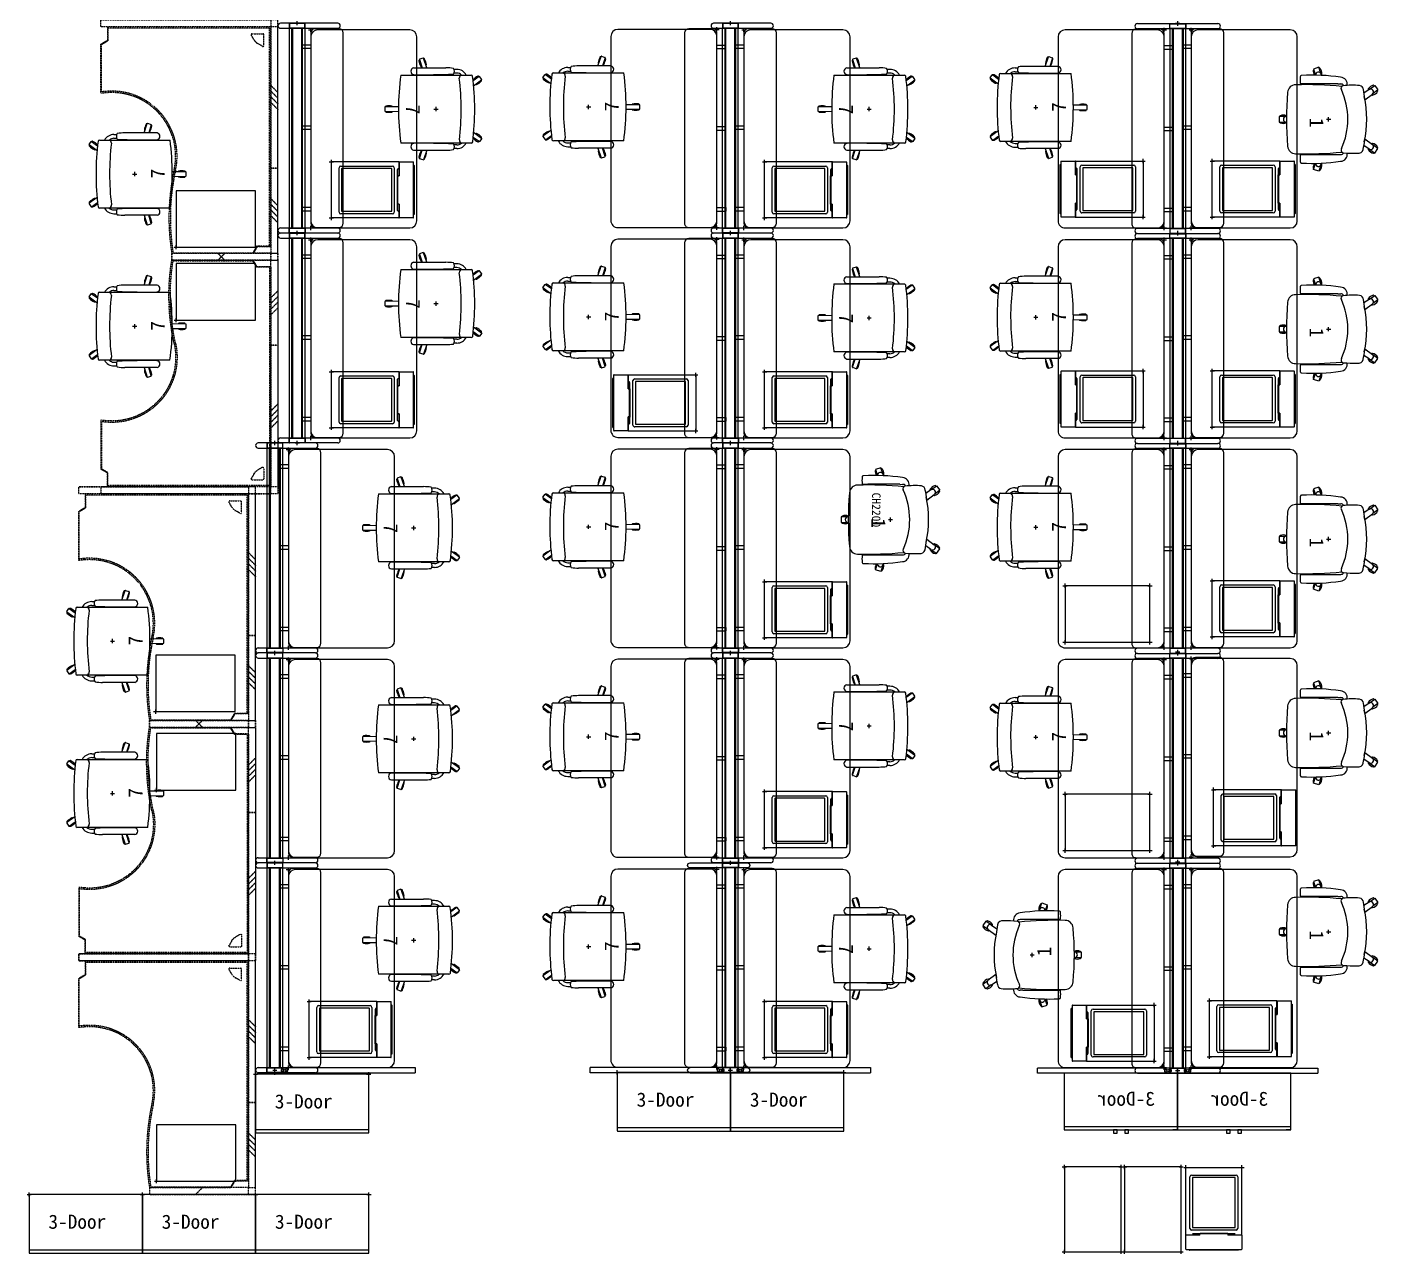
# Model space of a CAD drawing. Header units: millimetres. Extents: x 10479 to 135323, y 879012 to 965592.
# Drawn here: x 37130 to 46672, y 934436 to 943105 of the extents above; entities that cross this region are included whole.
import ezdxf
from ezdxf.enums import TextEntityAlignment as Align

# ---------------------------------------------------------------- set-up
doc = ezdxf.new("R2010")
doc.units = ezdxf.units.MM
doc.header["$PDMODE"] = 2
doc.header["$PDSIZE"] = 15
doc.linetypes.add('03-A31 아트페어 전시관 단면도$0$1층 평면도$0$1층배치도$0$PHANTOM2', pattern=[1.25, 0.625, -0.125, 0.125, -0.125, 0.125, -0.125])
doc.linetypes.add('HIDDEN', pattern=[0.375, 0.25, -0.125])
for name, color, linetype in [('$2d', 7, 'Continuous'), ('$2dpanl', 1, 'Continuous'), ('$point', 6, 'Continuous'), ('보루네오', 140, 'Continuous'), ('퍼시스', 210, 'Continuous'), ('퍼시스물량산출제외', 7, 'Continuous')]:
    doc.layers.add(name, color=color, linetype=linetype)

# ---------------------------------------------------------------- blocks, each defined once
blk = doc.blocks.new('책상_ㄱ자형책상_보루네오_W1600')
at = {"layer": '보루네오', "linetype": 'HIDDEN', "ltscale": 2}
for p, q in [((445.7148590083307, 760.9890725664809), (-804.2851409916548, 760.9890725664663)), ((-804.2851409916548, 760.9890725664663), (395.7148590083452, 760.98907256647)), ((-804.2851409916548, 710.9890725664663), (-804.2851409916548, 760.9890725664663)), ((395.7148590083452, 710.98907256647), (-804.2851409916548, 710.9890725664663)), ((395.7148590083307, 710.9890725664663), (-759.2851409916693, 710.9890725664663)), ((-759.2851409916693, 710.9890725664663), (-759.2851409916693, 612.9890725664663)), ((385.7148590083307, 700.9890725664663), (-755.2851409916693, 700.9890725664663)), ((-755.2851409916693, 700.9890725664663), (-755.2851409916693, 610.6805262695125)), ((385.7148590083343, -840.0109274335337), (385.7148590083307, 700.9890725664663)), ((395.7148590083452, 760.98907256647), (395.7148590083452, 710.98907256647)), ((445.7148590083343, 710.9890725664663), (395.7148590083343, 710.9890725664663)), ((395.7148590083343, 710.9890725664663), (395.7148590083307, -289.0109274335337)), ((395.7148590083343, -844.0109274335337), (395.7148590083307, 710.9890725664663)), ((445.7148590083307, -939.0109274335482), (445.7148590083307, 760.9890725664809)), ((445.7148590083307, -289.0109274335337), (445.7148590083343, 710.9890725664663)), ((-759.2851409916693, 612.9890725664663), (-804.2851409916693, 586.9890725664663)), ((-804.2851409916693, 240.9890725664645), (-804.2851409916693, 586.9890725664663)), ((-755.2851409916693, 610.6805262695125), (-800.2851409916693, 584.6805262695125)), ((-800.2851409916693, 251.4377927271707), (-800.2851409916693, 584.6805262695125)), ((262.4148590083305, 660.9890725664663), (339.9148590083305, 660.9890725664663)), ((345.7148590083307, 577.6890725664671), (345.7148590083307, 655.1890725664671)), ((395.7148590083325, 295.9890725664663), (445.7148590083325, 245.9890725664663)), ((395.7148590083325, 255.9890725664663), (445.7148590083325, 205.9890725664663)), ((395.7148590083325, 215.9890725664663), (445.7148590083325, 165.9890725664663)), ((395.7148590083325, 175.9890725664663), (445.7148590083325, 125.9890725664663)), ((395.7148590083307, -289.0109274335337), (445.7148590083307, -289.0109274335337)), ((445.7148590083307, -289.0109274335337), (395.7148590083307, -289.0109274335337)), ((395.7148590083307, -289.0109274335337), (395.714859008327, -889.0109274335337)), ((445.714859008327, -889.0109274335337), (445.7148590083307, -289.0109274335337)), ((445.7148590083279, -554.0109274335337), (395.7148590083289, -504.0109274335337)), ((445.7148590083279, -594.0109274335337), (395.7148590083289, -544.0109274335337)), ((445.7148590083279, -634.0109274335337), (395.7148590083289, -584.0109274335337)), ((445.7148590083289, -674.0109274335337), (395.7148590083289, -624.0109274335337)), ((295.406312711375, -840.0109274335337), (269.4063127113759, -885.0109274335337)), ((297.7148590083307, -844.0109274335337), (271.7148590083307, -889.0109274335337)), ((385.7148590083343, -840.0109274335337), (295.406312711375, -840.0109274335337)), ((395.7148590083343, -844.0109274335337), (297.7148590083307, -844.0109274335337)), ((-304.2851409916693, -889.0109274335337), (-304.2851409916693, -939.0109274335337)), ((395.7148590083307, -889.0109274335373), (-304.2851409916693, -889.0109274335337)), ((-304.2851409916639, -889.0109274335337), (271.7148590083307, -889.0109274335337)), ((-304.2851409916693, -939.0109274335337), (445.7148590083307, -939.0109274335482)), ((-304.2851409916693, -939.0109274335337), (395.7148590083307, -939.0109274335373)), ((-294.7985077516532, -885.0109274335337), (269.4063127113759, -885.0109274335337)), ((70.71485900833068, -889.0109274335355), (20.71485900833068, -939.0109274335355)), ((395.714859008327, -889.0109274335337), (445.714859008327, -889.0109274335337)), ((395.7148590083307, -939.0109274335373), (395.7148590083307, -889.0109274335373))]:
    blk.add_line(p, q, dxfattribs=at)
for centre, radius, start, end in [((262.4148590083305, 655.1890725664671), 5.799999999999999, 90, 209.9776473455578), ((-659.6660115654831, 99.28941914698953), 1070.889324083743, 28.96587192893855, 31.09072694118727), ((344.206135760609, 659.4803493187446), 78.79999999999998, 211.8405219366909, 225), ((344.206135760609, 659.4803493187446), 78.79999999999998, 225, 238.1594780633091), ((-215.984794411147, -344.3917980073475), 1070.889324083743, 58.90927305881273, 61.03412807106145), ((339.9148590083305, 577.6890725664671), 5.799999999999999, 240.0223526545325, 0), ((339.9148590083305, 655.1890725664671), 5.799999999999999, 0, 90), ((-603.2405017869551, -1748.880534479948), 2000, 94.57629659808717, 95.76924874614362), ((-603.2405017869551, -1748.880534479948), 2010, 94.57629659808717, 95.6258646596716), ((-726.9096506533879, -203.8219784314551), 460, 347.5742778188589, 94.57629659808717), ((-726.9096506533879, -203.8219784314551), 450, 347.5742778188589, 94.57629659808717), ((1248.214859008364, -639.0109274335337), 1572.500000000027, 167.574277818859, 189.1478425198476), ((1248.214859008364, -639.0109274335337), 1562.500000000027, 167.574277818859, 189.0583357752349)]:
    blk.add_arc(centre, radius, start, end, dxfattribs=at)
blk = doc.blocks.new('GFN142WA')
at = {"layer": '$2dpanl', "color": 0}
for p, q in [((2.273736754432321e-13, -55.5), (2.273736754432321e-13, 118.5)), ((36.00000000000023, 118.5000172114005), (36.00000000000023, 55.5)), ((1447.000000000001, 118.5000172114005), (1447.000000000001, 55.5)), ((1483.000000000001, -55.5), (1483.000000000001, 118.5)), ((1.000000000000227, 56.5), (1.200000000000955, 56.5)), ((1.200000000000955, 56.5), (34.80000000000041, 56.5)), ((2.200000000000955, -54.5), (2.200000000000955, 54.5)), ((2.200000000000955, 54.5), (33.80000000000041, 54.5)), ((33.80000000000041, 54.5), (33.80000000000041, -54.5)), ((34.80000000000041, 56.5), (35.00000000000023, 56.5)), ((36.00000000000023, 55.5), (36.00000000000023, 6)), ((36.00000000000045, 55), (1447.000000000001, 55)), ((36.00000000000045, 38), (1447.000000000001, 38)), ((36.00000000000045, 31.5), (1447.000000000001, 31.5)), ((36.00000000000023, 6), (36.00000000000023, -6)), ((1447.000000000001, 55.5), (1447.000000000001, 6)), ((1447.000000000001, 6), (1447.000000000001, -6)), ((1448.200000000001, 56.5), (1448.000000000001, 56.5)), ((1481.8, 56.5), (1448.200000000001, 56.5)), ((1449.200000000001, 54.5), (1449.200000000001, -54.5)), ((1480.8, 54.5), (1449.200000000001, 54.5)), ((1480.8, -54.5), (1480.8, 54.5)), ((1482.000000000001, 56.5), (1481.8, 56.5)), ((2.273736754432321e-13, -285.5000172112996), (2.273736754432321e-13, -55.5)), ((1.200000000000955, -56.5), (1.000000000000227, -56.5)), ((34.80000000000041, -56.5), (1.200000000000955, -56.5)), ((33.80000000000041, -54.5), (2.200000000000955, -54.5)), ((35.00000000000023, -56.5), (34.80000000000041, -56.5)), ((36.00000000000023, -6), (36.00000000000023, -55.5)), ((36.00000000000045, -31.5), (1447.000000000001, -31.5)), ((36.00000000000045, -38), (1447.000000000001, -38)), ((36.00000000000045, -55), (1447.000000000001, -55)), ((36.00000000000023, -55.5), (36.00000000000023, -285.5000197653999)), ((1447.000000000001, -6), (1447.000000000001, -55.5)), ((1447.000000000001, -55.5), (1447.000000000001, -285.5000197653999)), ((1448.000000000001, -56.5), (1448.200000000001, -56.5)), ((1448.200000000001, -56.5), (1481.8, -56.5)), ((1449.200000000001, -54.5), (1480.8, -54.5)), ((1481.8, -56.5), (1482.000000000001, -56.5)), ((1483.000000000001, -285.5000172112996), (1483.000000000001, -55.5))]:
    blk.add_line(p, q, dxfattribs=at)
for centre, radius, start, end in [((18.00000000000023, 118.5), 18, 5.478538965113342e-05, 180), ((1465.000000000001, 118.5), 18, 0, 179.9999452146104), ((1.000000000000227, 55.5), 1, 90, 180), ((35.00000000000023, 55.5), 1, 7.016477563892661e-15, 90), ((35.50000000000023, 6), 0.5, 306.9171627150918, 7.016477563892661e-15), ((1448.000000000001, 55.5), 1, 90, 180), ((1447.500000000001, 6), 0.5, 180, 233.0828372849082), ((1482.000000000001, 55.5), 1, 0, 90), ((1.000000000000227, -55.5), 1, 180, 270), ((35.00000000000023, -55.5), 1, 270, 7.016477563892661e-15), ((35.50000000000023, -6), 0.5, 7.016477563892661e-15, 53.08283728481513), ((1447.500000000001, -6), 0.5, 126.9171627151849, 180), ((1448.000000000001, -55.5), 1, 180, 270), ((1482.000000000001, -55.5), 1, 270, 0), ((18.00000000000023, -285.5), 18, 180.0000547853897, 359.9999370846884), ((1465.000000000001, -285.5), 18, 180.0000629153116, 359.9999452146104)]:
    blk.add_arc(centre, radius, start, end, dxfattribs=at)
at = {"layer": '$point'}
for p in [(0, 0), (1483, 0)]:
    blk.add_point(p, dxfattribs=at)
blk = doc.blocks.new('의자_사무용의자_퍼시스_CH0501')
at = {"layer": '퍼시스'}
for p, q in [((-231.2699333531823, 304.7127555967933, 3.434173933669626e-06), (-200.6942816711282, 262.3550813556079, 3.434173933669626e-06)), ((-209.7930280152687, 322.7887766497323, 3.434173933669626e-06), (-230.8274698690172, 307.5063600901282, 3.434173933669626e-06)), ((-165.1579762113426, 266.0127323778631, 3.434173933669626e-06), (-206.9994235219337, 322.3463131655672, 3.434173933669626e-06)), ((163.738160381461, 266.0127323778631, 3.434173933669626e-06), (205.5796076920523, 322.3463131655672, 3.434173933669626e-06)), ((229.8501175233007, 304.7127555967933, 3.434173933669626e-06), (199.5838266443092, 262.783651260033, 3.434173933669626e-06)), ((208.3732121853871, 322.7887766497323, 3.434173933669626e-06), (229.4076540391356, 307.5063600901282, 3.434173933669626e-06)), ((-240.2056432320807, -248.6832200672904), (-240.2056432320807, 248.689977442341)), ((240.2056432320807, 249.0427284086896), (240.2056432320809, -249.0494857837396)), ((-280.5048517769321, 146.8318078978531), (-280.5048517769322, 127.3749237132226)), ((-253.9048517769322, 146.8318078978531), (-253.9048517769322, 127.168141023881)), ((252.4850359470506, 146.8318078978531), (252.4850359470506, 127.168141023881)), ((279.0850359470507, 146.8318078978531), (279.0850359470507, 127.3749237132226)), ((-291.4464003078556, -158.000657199244), (-291.4464003078556, 69.99934280075573)), ((290.026584477974, -158.000657199244), (290.026584477974, 69.99934280075573)), ((-359.9782163698192, -91.05287315008526), (-351.9437745160706, -115.7803425737591)), ((-291.4464003078556, -65.92357599682452), (-358.6941373259751, -88.53272612874389)), ((290.026584477974, -65.92357599682452), (357.2743214960936, -88.53272612874389)), ((358.5584005399376, -91.05287315008526), (350.523958686189, -115.7803425737591)), ((-349.4236274947305, -117.0644216175995), (-291.4464003078556, -98.69781866850951)), ((348.0038116648489, -117.0644216175995), (290.026584477974, -98.69781866850951)), ((-16.6415742209089, -264.876290832644), (-15.12286879203937, -360.2017022079751)), ((14.87713120796066, -360.2017022079751), (15.87357535392005, -264.907796519593)), ((-13.12286879203929, -362.2017022079751), (12.87713120796058, -362.2017022079751))]:
    blk.add_line(p, q, dxfattribs=at)
for centre, radius, start, end in [((-227.3234265319099, 297.4396202960115, 3.434173933669626e-06), 5.294800910212464, 114.2056964621144, 206.9165298285203), ((-100.2182963485619, 366.6095906516435, 3.434173933669626e-06), 149.9999999999991, 208.4969880495129, 224.3537113388789), ((-229.6518993644321, 305.8883261013782, 3.434173933669626e-06), 2.000000000000201, 126.0000000000008, 215.9999999999935), ((-208.622163132788, 321.1410325322937, 3.434173933669626e-06), 2.021382014756166, 36.60290912648927, 125.3970908735075), ((-201.2983809562209, 316.3903636138109, 3.434173933669626e-06), 5.260657245904929, 44.76435560388612, 137.8428333174539), ((-306.3639948139787, 216.8359737511485, 3.434173933669626e-06), 149.9999999999982, 27.64628866112098, 43.50301195048741), ((-178.0548905631911, 284.1082448972517, 3.434173933669626e-06), 5.125237346198296, 301.7200476735532, 27.03382530827133), ((176.6350747333095, 284.1082448972517, 3.434173933669626e-06), 5.125237346198296, 152.9661746917286, 238.2799523264468), ((304.9441789840973, 216.8359737511485, 3.434173933669626e-06), 149.9999999999982, 136.4969880495126, 152.353711338879), ((199.8785651263393, 316.3903636138109, 3.434173933669626e-06), 5.260657245904929, 42.15716668254613, 135.2356443961139), ((207.2023473029064, 321.1410325322937, 3.434173933669626e-06), 2.021382014756166, 54.60290912649248, 143.3970908735108), ((98.79848051868034, 366.6095906516434, 3.434173933669626e-06), 149.9999999999991, 315.7941993335114, 331.5030119504871), ((225.9036107020283, 297.4396202960115, 3.434173933669626e-06), 5.294800910212464, 333.0834701714797, 65.79430353788554), ((228.2320835345507, 305.8883261013782, 3.434173933669626e-06), 2.000000000000175, 324.0000000000056, 54.00000000000021), ((-204.2048517769321, 146.831807897853), 76.30000000000014, 118.1532898685476, 179.9999999999999), ((-230.2056432320808, 248.689977442341), 10.00000000000003, 97.43297515626791, 180), ((1.360045956386979, -1526.268425335218), 1799.999999999998, 82.6548208566902, 97.43297515626791), ((-203.8431790144623, 265.3805610685423, 3.434173933669626e-06), 5.136867408254691, 225.0243162908411, 227.4758952169042), ((230.2056432320808, 249.0427284086896), 9.999999999999986, 0, 82.65482085669554), ((202.7850359470505, 146.831807897853), 76.30000000000014, 1.017777498068325e-13, 61.84671013145237), ((82.43819667510148, 69.99934280075573), 373.8845969829571, 171.8203781251957, 180), ((-267.4464003078564, 96.6259872758234), 33.37335552493232, 52.75918343512159, 127.2408165648748), ((-204.2048517769336, 146.8318078978533), 49.69999999999863, 136.4157996949641, 180.0000000000003), ((-5272.656797902754, -85.40463138923754), 5029.734327600221, 359.1729999939453, 2.376920322650859), ((-220.0291256008402, 184.9644231169094), 20.54402028639295, 190.8536220679752, 276.3109044319463), ((1.360045956385716, -1622.066880269535), 1799.999999999958, 83.09376716883624, 96.9924983427117), ((220.0514400196532, 185.347144104093), 20.59767856655886, 263.7268056393394, 348.0890736227411), ((202.785035947052, 146.8318078978533), 49.69999999999864, 359.9999999999997, 41.15519904450757), ((5271.236982072873, -85.40463138923754), 5029.734327600221, 177.6230796773491, 180.8270000060547), ((266.0265844779748, 96.6259872758234), 33.37335552493232, 52.75918343512515, 127.2408165648784), ((-83.85801250498325, 69.99934280075573), 373.8845969829571, 0, 8.17962187480423), ((-358.0501957652855, -90.44803972857504), 2.020664969578486, 108.5829974361289, 197.417002563765), ((-351.2661154975841, -84.95191427855873, 3.434173933669626e-06), 5.262130087322181, 116.7789281652038, 209.8372273107708), ((-289.0531826574073, -215.6385371062379, 3.434173933669626e-06), 149.9999999999926, 99.64628866112045, 115.5030119504874), ((-313.3829887976419, -72.8284267147839, 3.434173933669626e-06), 5.132556718794893, 13.59952950896026, 99.02345664238484), ((311.9631729677606, -72.8284267147839, 3.434173933669626e-06), 5.132556718794893, 80.97654335761513, 166.4004704910398), ((287.6333668275257, -215.6385371062379, 3.434173933669626e-06), 149.9999999999926, 64.49698804951262, 80.35371133887955), ((349.8462996677025, -84.95191427855873, 3.434173933669626e-06), 5.262130087322181, 330.1627726892291, 63.22107183479624), ((356.6303799354041, -90.44803972857504), 2.020664969578471, 342.5829974362343, 71.41700256387192), ((-350.0416614834804, -115.1623085850092), 1.999999999999995, 198.0000000000003, 288.0000000000002), ((-341.3326169477833, -115.6236166253514), 5.237935838988332, 185.7910374129239, 279.5205284190794), ((-367.7938328366083, 26.70026565676529), 150.0000000000014, 280.4969880495126, 296.3537113388792), ((-303.5313217284353, -103.1423155935661), 5.125301761489568, 296.9668856881617, 24.15810064410895), ((-267.4464003078556, -153.6006571992443), 24.39999999999991, 190.388857815469, 349.6111421845309), ((266.026584477974, -153.6006571992443), 24.39999999999996, 190.388857815469, 349.6111421845309), ((302.1115058985538, -103.1423155935661), 5.125301761489588, 155.8418993558911, 243.033114311837), ((366.3740170067267, 26.70026565676529), 150.0000000000014, 243.6462886611208, 259.503011950487), ((339.9128011179017, -115.6236166253514), 5.237935838988332, 260.4794715809206, 354.208962587076), ((348.6218456535988, -115.1623085850092), 1.999999999999995, 251.9999999999998, 341.9999999999997), ((1.360045956384813, 1535.033690713933), 1800.000000000003, 262.2874549339068, 277.6251804422461), ((127.2821794941769, -333.2470741452695), 150, 171.646288661121, 187.5030119504869), ((-16.22292956451035, -352.0237685068884), 5.273181219850714, 188.8366172949193, 282.0411564144381), ((-15.86377224505378, -312.3896369097059), 5.344990330819114, 91.13599517648616, 169.9240290671843), ((-13.12286879203929, -360.2017022079751), 1.999999999999982, 180, 270.0000000000004), ((12.87713120796058, -360.2017022079751), 1.999999999999996, 270, 0), ((15.97719198043182, -352.0237685068884), 5.273181219850716, 257.9588435855619, 351.1633827050807), ((15.61803466097507, -312.3896369097059), 5.344990330819107, 10.07597093281581, 91.9845635864769), ((-127.5279170782555, -333.2470741452695), 150, 352.4969880495131, 8.353711338879009)]:
    blk.add_arc(centre, radius, start, end, dxfattribs=at)
blk.add_point((0, 0), dxfattribs=at)
blk.add_text('7', height=100).set_placement((-31.05493283553415, -212.3920228777151))
blk = doc.blocks.new('책상_책상_퍼시스_GDN014M')
at = {"layer": '퍼시스'}
for p, q in [((1350, 0), (50, 0)), ((0, -50), (0, -700)), ((1400, -700), (1400, -50)), ((50, -750), (1350, -750))]:
    blk.add_line(p, q, dxfattribs=at)
for centre, start, end in [((50, -50), 90, 180), ((1350, -50), 0, 90), ((50, -700), 180, 270), ((1350, -700), 270, 0)]:
    blk.add_arc(centre, 50, start, end, dxfattribs=at)
for p in [(0, 0), (1400, 0)]:
    blk.add_point(p, dxfattribs=at)
at = {"layer": '퍼시스', "flags": 8}
for tag, p in [('CODE', (554.5424944068225, -406.8185772713152)), ('SIZE', (554.5424944068225, -566.8185772713152))]:
    blk.add_attdef(tag, text='', height=60, dxfattribs=at).set_placement(p, align=Align.BOTTOM_LEFT)
at = {"layer": '퍼시스'}
blk.add_attdef('COLOR', text='', height=60, dxfattribs=at).set_placement((554.5424944068225, -486.8185772713152), align=Align.BOTTOM_LEFT)
blk = doc.blocks.new('GTN214')
at = {"layer": '$2d', "color": 0}
for p, q in [((1414, -95.00000000000003), (69, -95.00000000000006)), ((180, -32.80000000000018), (155, -32.80000000000024)), ((155, -95.00000000000006), (155, -32.80000000000024)), ((180, -95.00000000000006), (180, -32.80000000000018)), ((731, -95.00000000000006), (731, -32.80000000000024)), ((756, -32.80000000000018), (731, -32.80000000000024)), ((756, -95.00000000000006), (756, -32.80000000000018)), ((1303, -95.00000000000006), (1303, -32.80000000000018)), ((1303, -32.80000000000018), (1328, -32.80000000000024)), ((1328, -95.00000000000006), (1328, -32.80000000000024)), ((39, -125.0000000000001), (39, -295)), ((1444, -295.0000000000001), (1444, -125)), ((69, -325), (1414, -325.0000000000001))]:
    blk.add_line(p, q, dxfattribs=at)
for centre, start, end in [((69, -125.0000000000001), 90, 180), ((1414, -125), 0, 90), ((69, -295), 180, 270), ((1414, -295.0000000000001), 270, 0)]:
    blk.add_arc(centre, 30, start, end, dxfattribs=at)
at = {"layer": '$point'}
for p in [(0, 0), (1483, 0)]:
    blk.add_point(p, dxfattribs=at)
blk = doc.blocks.new('GFN142J')
at = {"layer": '$2dpanl', "color": 0}
for p, q in [((2.273736754432321e-13, -55.5), (2.273736754432321e-13, 284.5)), ((36.00000000000023, 284.5000172114005), (36.00000000000023, 55.5)), ((1447.000000000001, 284.5000172114005), (1447.000000000001, 55.5)), ((1483.000000000001, -55.5), (1483.000000000001, 284.5)), ((1.000000000000227, 56.5), (1.200000000000955, 56.5)), ((1.200000000000955, 56.5), (34.80000000000041, 56.5)), ((2.200000000000955, -54.5), (2.200000000000955, 54.5)), ((2.200000000000955, 54.5), (33.80000000000041, 54.5)), ((33.80000000000041, 54.5), (33.80000000000041, -54.5)), ((34.80000000000041, 56.5), (35.00000000000023, 56.5)), ((36.00000000000023, 55.5), (36.00000000000023, 6)), ((36.00000000000045, 55), (1447.000000000001, 55)), ((36.00000000000045, 38), (1447.000000000001, 38)), ((36.00000000000045, 31.5), (1447.000000000001, 31.5)), ((36.00000000000023, 6), (36.00000000000023, -6)), ((1447.000000000001, 55.5), (1447.000000000001, 6)), ((1447.000000000001, 6), (1447.000000000001, -6)), ((1448.200000000001, 56.5), (1448.000000000001, 56.5)), ((1481.8, 56.5), (1448.200000000001, 56.5)), ((1449.200000000001, 54.5), (1449.200000000001, -54.5)), ((1480.8, 54.5), (1449.200000000001, 54.5)), ((1480.8, -54.5), (1480.8, 54.5)), ((1482.000000000001, 56.5), (1481.8, 56.5)), ((2.273736754432321e-13, -284.5000172112996), (2.273736754432321e-13, -55.5)), ((1.200000000000955, -56.5), (1.000000000000227, -56.5)), ((34.80000000000041, -56.5), (1.200000000000955, -56.5)), ((33.80000000000041, -54.5), (2.200000000000955, -54.5)), ((35.00000000000023, -56.5), (34.80000000000041, -56.5)), ((36.00000000000023, -6), (36.00000000000023, -55.5)), ((36.00000000000045, -31.5), (1447.000000000001, -31.5)), ((36.00000000000045, -38), (1447.000000000001, -38)), ((36.00000000000045, -55), (1447.000000000001, -55)), ((36.00000000000023, -55.5), (36.00000000000023, -284.5000197653999)), ((1447.000000000001, -6), (1447.000000000001, -55.5)), ((1447.000000000001, -55.5), (1447.000000000001, -284.5000197653999)), ((1448.000000000001, -56.5), (1448.200000000001, -56.5)), ((1448.200000000001, -56.5), (1481.8, -56.5)), ((1449.200000000001, -54.5), (1480.8, -54.5)), ((1481.8, -56.5), (1482.000000000001, -56.5)), ((1483.000000000001, -284.5000172112996), (1483.000000000001, -55.5))]:
    blk.add_line(p, q, dxfattribs=at)
for centre, radius, start, end in [((18.00000000000023, 284.5), 18, 5.478538965113342e-05, 180), ((1465.000000000001, 284.5), 18, 0, 179.9999452146104), ((1.000000000000227, 55.5), 1, 90, 180), ((35.00000000000023, 55.5), 1, 7.016477563892661e-15, 90), ((35.50000000000023, 6), 0.5, 306.9171627150918, 7.016477563892661e-15), ((1448.000000000001, 55.5), 1, 90, 180), ((1447.500000000001, 6), 0.5, 180, 233.0828372849082), ((1482.000000000001, 55.5), 1, 0, 90), ((1.000000000000227, -55.5), 1, 180, 270), ((35.00000000000023, -55.5), 1, 270, 7.016477563892661e-15), ((35.50000000000023, -6), 0.5, 7.016477563892661e-15, 53.08283728481513), ((1447.500000000001, -6), 0.5, 126.9171627151849, 180), ((1448.000000000001, -55.5), 1, 180, 270), ((1482.000000000001, -55.5), 1, 270, 0), ((18.00000000000023, -284.5), 18, 180.0000547853897, 359.9999370846884), ((1465.000000000001, -284.5), 18, 180.0000629153116, 359.9999452146104)]:
    blk.add_arc(centre, radius, start, end, dxfattribs=at)
at = {"layer": '$point'}
for p in [(0, 0), (1483, 0)]:
    blk.add_point(p, dxfattribs=at)
blk = doc.blocks.new('GFN4092F')
at = {"layer": '$2dpanl', "color": 0}
for p, q in [((-18.00000000000011, -90.39999999999992), (-18.00000000000028, -990.4)), ((-18.00000000000011, -90.39999999999992), (17.99999999999989, -90.39999999999998)), ((-8.500000000000114, -49.61421356229994), (-8.500000000000114, -60.39095548909995)), ((-8.500000000000114, -79.40904451079996), (-8.500000000000114, -89.39999999999998)), ((-8.231353701599915, -61.07295384919996), (-5.796986060482652, -63.68349353619158)), ((-5.796986060534437, -76.11650646376006), (-8.231353668100041, -78.72704611480003)), ((-4.592893218799986, -45.29289321880003), (-8.207106781199968, -48.90710678109997)), ((7.499999999999886, -90.39999999999998), (-7.500000000000114, -90.39999999999998)), ((3.885786437599904, -45), (-3.885786437599904, -45)), ((8.207106781199968, -48.90710678109997), (4.592893218799986, -45.29289321880003)), ((5.796986060482425, -63.68349353619163), (8.231353701599915, -61.07295384919996)), ((8.231353701599915, -78.72704615069995), (5.796986060532276, -76.11650646376188)), ((8.499999999999886, -60.39095548909995), (8.499999999999886, -49.61421356229994)), ((8.499999999999886, -89.39999999999998), (8.499999999999886, -79.40904451079996)), ((17.99999999999989, -90.39999999999998), (17.99999999999972, -990.4)), ((17.99999999999972, -990.4), (-18.00000000000028, -990.4))]:
    blk.add_line(p, q, dxfattribs=at)
blk.add_circle((-1.13686837721616e-13, -69.89999999999998), 8.499999999999988, dxfattribs=at)
for centre, start, end in [((-7.500000000000114, -49.61421356229994), 134.9999999999954, 180), ((-7.500000000000114, -60.39095548909995), 180, 223.0000000000016), ((-7.500000000000114, -79.40904451079996), 136.9999999999984, 180), ((-7.500000000000114, -89.39999999999998), 180, 270), ((-3.885786437599904, -46), 89.99999999999999, 134.9999999999954), ((3.885786437599904, -46), 45.0000000000046, 89.99999999999999), ((7.499999999999886, -89.39999999999998), 270, 0), ((7.499999999999886, -49.61421356229994), 0, 45.0000000000046), ((7.499999999999886, -60.39095548909995), 316.9999999999985, 0), ((7.499999999999886, -79.40904451079996), 0, 43.00000000000153)]:
    blk.add_arc(centre, 1, start, end, dxfattribs=at)
at = {"layer": '$point'}
blk.add_point((0, 0), dxfattribs=at)
blk = doc.blocks.new('캐비닛_3단캐비닛_퍼시스_H1161')
at = {"layer": '퍼시스', "linetype": 'Continuous'}
for p, q in [((799, 0), (1, 0)), ((0, -1), (1.110223024625157e-16, -413)), ((800, -413), (800, -1)), ((1.048244554803849e-16, -390), (800, -390)), ((1, -414), (799, -414))]:
    blk.add_line(p, q, dxfattribs=at)
for centre, start, end in [((1, -1), 90, 180), ((799, -1), 0, 90), ((1, -413), 180, 270), ((799, -413), 270, 0)]:
    blk.add_arc(centre, 1, start, end, dxfattribs=at)
at = {"layer": '퍼시스'}
for p in [(0, 0), (800, 0)]:
    blk.add_point(p, dxfattribs=at)
blk.add_text('3-Door', height=100, dxfattribs=at).set_placement((136.3590120158915, -242.020353164291))
blk = doc.blocks.new('캐비닛_3단캐비닛_보루네오_H1123')
at = {"layer": '보루네오', "ltscale": 2}
for p, q in [((2211171.17364999, -1505364.793241998), (2211171.17364999, -1504964.793241998)), ((2211171.17364999, -1504964.793241998), (2211971.173588989, -1504964.793241998)), ((2211971.173588989, -1504984.793241998), (2211171.17364999, -1504984.793241998)), ((2211971.173588989, -1504964.793241998), (2211937.84350999, -1504964.793241998)), ((2211971.173588989, -1504964.793241998), (2211971.173588989, -1505364.793241998)), ((2211971.173588989, -1505364.793241998), (2211171.17364999, -1505364.793241998))]:
    blk.add_line(p, q, dxfattribs=at)
for points in [[(2211544.173588989, -1504964.793241998), (2211518.173588989, -1504964.793241998), (2211518.173588989, -1504941.794218998), (2211544.173588989, -1504941.794218998)], [(2211624.173588989, -1504964.793241998), (2211598.173588989, -1504964.793241998), (2211598.173588989, -1504941.794218998), (2211624.173588989, -1504941.794218998)]]:
    blk.add_lwpolyline(points, close=True, dxfattribs=at)
at = {"layer": '보루네오'}
blk.add_text('3-Door', height=100, rotation=180, dxfattribs=at).set_placement((2211811.256400828, -1505134.435531602))
blk = doc.blocks.new('서랍_서랍_퍼시스_엑스페이스')
at = {"layer": '퍼시스', "linetype": 'Continuous'}
for p, q in [((1, 0), (395, 0)), ((0, -477), (0, -1)), ((29, -431.5), (29, -66)), ((41, -54), (355, -54)), ((47, -74), (47, -423.5)), ((347, -72), (49, -72)), ((349, -423.5), (349, -74)), ((367, -66), (367, -431.5)), ((396, -477), (396, -1)), ((355, -443.5), (41, -443.5)), ((48, -472.45), (48, -472.5500000000002)), ((49, -425.5), (347, -425.5)), ((52.95000000000027, -467.5), (97.5, -467.5)), ((97.5, -467.5), (98, -468.000001931)), ((97.5, -477.5), (97.5, -467.5)), ((97.5, -477.5), (98.00000000010004, -476.9999999999002)), ((98, -466.5), (298, -466.5)), ((98, -477), (98, -466.5)), ((98.5, -478.0033632143002), (98.5, -468.0000510730001)), ((99, -467.5), (101, -467.5)), ((297, -467.5), (101.0522463498, -467.5278640450001)), ((297.5, -468.0000510730001), (297.5, -478.0033632143002)), ((298, -477), (298, -466.5)), ((298, -468.000001931), (298.5, -467.5)), ((298.5, -477.5), (298, -477)), ((298.5, -467.5), (343.0500000000002, -467.5)), ((298.5, -467.5), (298.5, -477.5)), ((348, -472.4501073536001), (348, -472.5500000000002)), ((0, -577), (0, -478.5)), ((0.5, -477.5), (98.5, -477.5)), ((98.5, -478), (0.5, -478)), ((297.5, -477.5), (395.5, -477.5)), ((395.5, -478), (297.5, -478)), ((396, -478.5), (396, -577)), ((3, -580), (393, -580)), ((24, -584.0500000000002), (24, -580)), ((371.0500000000002, -585), (24.95000000000027, -585)), ((372, -580), (372, -584.0499996620001))]:
    blk.add_line(p, q, dxfattribs=at)
for centre, radius, start, end in [((1, -1), 1, 90, 180), ((395, -1), 1, 0, 90), ((41, -66), 12, 90, 180), ((49, -74), 2, 90, 180), ((347, -74), 2, 0, 90), ((355, -66), 12, 0, 90), ((0.5, -477), 0.5, 180, 270), ((41, -431.5), 12, 180, 270), ((49, -423.5), 2, 180, 270), ((52.95000000000027, -472.45), 4.95, 90, 180), ((52.95000000000027, -472.5500000000002), 4.95, 180, 270), ((99, -468), 0.5, 90, 180), ((101, -468), 0.5, 70.87280397609828, 90), ((297, -468), 0.5, 0, 90), ((343.0500000000002, -472.45), 4.95, 0, 90), ((343.0500000000002, -472.5500000000002), 4.95, 270, 0), ((347, -423.5), 2, 270, 0), ((355, -431.5), 12, 270, 0), ((395.5, -477), 0.5, 270, 0), ((0.5, -478.5), 0.5, 90, 180), ((395.5, -478.5), 0.5, 0, 90), ((3, -577), 3, 180, 270), ((24.95000000000027, -584.0500000000002), 0.95, 180, 270), ((371.0500000000002, -584.0500000000002), 0.95, 270, 0), ((393, -577), 3, 270, 0)]:
    blk.add_arc(centre, radius, start, end, dxfattribs=at)
at = {"layer": '퍼시스', "linetype": 'Continuous', "start_tangent": (-0.999993126533611, 0.003707679265217382), "end_tangent": (-0.9932110552605222, -0.1163262640519332)}
blk.add_spline([(101.0542452555001, -467.5278902289001), (101, -467.5309600500002)], degree=3, dxfattribs=at)
at = {"layer": '퍼시스'}
for p in [(0, 0), (396, 0)]:
    blk.add_point(p, dxfattribs=at)
for tag, p in [('CODE', (29, -273.5249316664167)), ('SIZE', (28.99999999999997, -433.5249316664167))]:
    blk.add_attdef(tag, text='', height=60, dxfattribs=at).set_placement(p, align=Align.BOTTOM_LEFT)
at = {"layer": '퍼시스', "flags": 8}
blk.add_attdef('COLOR', text='', height=60, dxfattribs=at).set_placement((28.99999999999999, -353.5249316664167), align=Align.BOTTOM_LEFT)
blk = doc.blocks.new('의자_회의용의자_퍼시스_CH2200_1')
at = {"layer": '퍼시스'}
for p, q in [((-238.8403346352861, 326.0682560531422), (-207.2886718546506, 348.9918808925431)), ((-212.3571727683302, 289.6173108625226), (-238.8403346352861, 326.0682560531422)), ((-235.9014083737857, 322.0231710812077), (-238.0838528726017, 320.4375323378481)), ((-207.2886718546506, 348.9918808925431), (-180.8055099879857, 312.5409357022727)), ((-204.3497455931501, 344.9467959204921), (-202.1673010942759, 346.5324346638517)), ((-137.9855063165887, 256.9029703071574), (-178.049093011301, 309.5896067563444)), ((-172.7780384799116, 306.0815849449718), (-174.4550477833836, 304.8631663662381)), ((137.9855079980334, 256.90297251835), (178.049093011301, 309.5896067563444)), ((172.7780384799116, 306.0815849449718), (174.4550477833836, 304.8631663662381)), ((207.2886718546506, 348.9918808925431), (180.8055099879857, 312.5409357022727)), ((204.3497455931501, 344.9467959204921), (202.1673010942759, 346.5324346638517)), ((238.8403346352861, 326.0682560531422), (207.2886718546506, 348.9918808925431)), ((212.3571727683302, 289.6173108625226), (238.8403346352861, 326.0682560531422)), ((235.9014083737857, 322.0231710812077), (238.0838528726017, 320.4375323378481)), ((-210.4020718322136, 286.0837917353492), (-185.2798163376865, 249.870454311138)), ((-208.6945902580046, 279.9866826190846), (-207.0175809545908, 281.2051011979347)), ((210.4020718322136, 286.0837917353492), (185.1425253214547, 249.6725514637074)), ((208.6945902580046, 279.9866826190846), (207.0175809545908, 281.2051011979347)), ((-249.3238056480768, 65.22053398110438), (-249.1564748829114, 85.86972137785051)), ((249.3238056480768, 65.22053398110438), (249.1564748829114, 85.86972137785051)), ((-324.0711210728041, -54.28545773669612), (-366.9517793242703, -68.21822818997316)), ((-366.9517793242703, -68.21822818997316), (-354.9001165436348, -105.3094323255355)), ((-354.9001165436348, -105.3094323255355), (-312.1445014061756, -91.41729084285907)), ((-310.0474287553225, -48.95563689770643), (-320.442462979292, -52.58570852235425)), ((310.0474287553225, -48.95563689770643), (320.442462979292, -52.58570852235425)), ((354.9001165436348, -105.3094323255355), (312.1445014061756, -91.41729084285907)), ((324.0711210728041, -54.28545773669612), (366.9517793242703, -68.21822818997316)), ((366.9517793242703, -68.21822818997316), (354.9001165436348, -105.3094323255355)), ((-19.99524054862559, -299.9281782719772), (-20.03911364782834, -297.9172113703098)), ((-19.5, -303.9360350827919), (-19.5, -348.9918808925431)), ((-19.5, -348.9918808925431), (19.5, -348.9918808925431)), ((19.5, -348.9918808925431), (19.5, -303.9359781011008)), ((20.03911292890552, -297.9172443253919), (19.99524054158246, -299.9281785931671))]:
    blk.add_line(p, q, dxfattribs=at)
for centre, radius, start, end in [((-235.1449266335694, 316.3924473967636), 4.99999996183084, 126.0000000028422, 194.5700573739535), ((-182.1652887750533, 330.1630478221923), 59.74003525314404, 194.5700573739535, 237.4299426288619), ((-193.969170206401, 297.4837781084934), 19.99999862875309, 37.24981903434944, 214.7501809643784), ((-199.2283748553018, 342.4873497228837), 4.999999961830807, 57.42994262605133, 125.9999999962235), ((-228.6966025775764, 296.3560694609769), 59.74003525314432, 14.5700573739535, 57.42994262605133), ((-175.7169647189439, 310.1266698860563), 4.999999961837997, 306.0000000028422, 14.5700573739535), ((175.7169647189439, 310.1266698860563), 4.999999961837997, 165.4299426260465, 233.9999999971579), ((228.6966025775764, 296.3560694609769), 59.74003525314432, 122.5700573739487, 165.4299426260465), ((193.969170206401, 297.4837781084934), 19.99999862875309, 325.2498190356216, 142.7501809656506), ((199.2283748553018, 342.4873497228837), 4.999999961830807, 54.00000000377654, 122.5700573739487), ((182.1652887750533, 330.1630478221923), 59.74003525314404, 302.5700573711381, 345.4299426260465), ((235.1449266335694, 316.3924473967636), 4.99999996183084, 345.4299426260465, 53.99999999715782), ((369.4203042875743, 168.5309981286991), 609.6616609157004, 175.2181006517384, 186.2335767003438), ((-207.2874136457685, 214.5923638555687), 31.19742090343662, 93.57359123500166, 171.2202288919526), ((-211.6335164969787, 284.0317675601691), 4.999999961838187, 237.4299426288619, 305.9999999962234), ((-0.6771285873837769, -889.1495890733786), 1153.882494691757, 97.12681984024984, 100.4129723902794), ((6.93189213052392e-06, -503.2823894933099), 772.6071337500063, 78.04123017440712, 101.9587727945336), ((-0.6771285873837769, -889.1495890733786), 1153.882494691757, 79.30035603798835, 82.67209041859076), ((211.6335164969787, 284.0317675601691), 4.999999961838187, 234.0000000037765, 302.5700573711381), ((205.6352928912384, 210.1187722232426), 35.44829919963535, 348.1224712432325, 77.09311296013851), ((-664.3502348874463, 183.3704036786221), 904.8839803249057, 354.956908030797, 1.231788241701889), ((-246.2743988762959, 81.35120532754809), 50.92119983440892, 81.93688124977626, 175.6836177938292), ((-200.4961562018143, 85.47540230827872), 48.66191633785841, 163.9744603299193, 179.5357136037987), ((-238.6306783957407, 94.12543877458666), 9.87276420742686, 79.30240405196757, 151.0169591459287), ((-218.7586221367819, 105.9448161108885), 18.23934915109051, 191.4221719539002, 300.6762977100848), ((0.09333634079666808, -367.0298210318433), 503.0126360114785, 65.65184529652866, 114.6190406008601), ((218.3727229876677, 106.6493376514409), 18.87040756988274, 234.7266968607031, 351.3971605721539), ((238.6306783957407, 94.12543877458666), 9.87276420742678, 28.98304085407129, 99.30414181638649), ((246.2743988762959, 81.35120532754809), 50.92119983440909, 4.316382206170771, 98.1441765541406), ((200.4961562018143, 85.47540230827872), 48.66191633785843, 0.4642863962012676, 16.02553967008072), ((1063.507339237025, -114.3349430956878), 1375.109869920742, 171.6573413632681, 183.1815027752969), ((77196.10261929157, -42.73876692203339), 77445.50167279824, 179.9201294561969, 180.1113118296769), ((2317.362621803593, -155.1427454011282), 2562.044154403199, 174.419607638046, 181.7427567951819), ((-2403.000613796466, -161.3580700537423), 2647.467827939058, 358.4479291972427, 5.529594485922123), ((-77196.10261929157, -42.73876692203339), 77445.50167279824, 359.8886881703232, 0.07987054380307587), ((-1063.507339237025, -114.3349430956878), 1375.109869920742, 356.8184972247032, 8.34265863673193), ((-357.5647229775204, -64.52533091593068), 5.105528953848689, 129.7948821704412, 204.8777535595254), ((-322.9691958088079, -106.5006620743079), 59.50012396803226, 86.47935288349481, 129.5206472664682), ((-313.844951870793, -71.47827066876926), 20.01139818409297, 109.2498190345356, 276.988188879594), ((-319.6145391325699, -52.10387414775323), 4.999999999850764, 17.16449398830357, 86.5700570779161), ((313.844951870793, -71.47827066876926), 20.01139818409301, 263.011811120406, 70.75018096546438), ((319.6145391325699, -52.10387414775323), 4.999999999850757, 93.4299429220839, 162.8355060116965), ((322.9691958088079, -106.5006620743079), 59.5001239680324, 50.47935273353184, 93.52064711650522), ((357.5647229775204, -64.52533091593068), 5.105528953848667, 335.1222464404747, 50.20511782955882), ((-345.1351978760213, -102.7794756956864), 5.105528953848606, 191.1222464352054, 266.2051178275561), ((-341.8193090821151, -48.48597877903376), 59.50012396803255, 266.4793527328814, 300.6074631443004), ((-300.8301941333339, -191.2945128470892), 8.676718026728249, 175.7559752976039, 272.0979156874627), ((300.8301941333339, -191.2945128470892), 8.676718026728198, 267.9020843125373, 4.244024702396126), ((341.8193090820569, -48.48597877903376), 59.50012396803243, 239.3925368556996, 273.5206472671186), ((345.1351978760213, -102.7794756956864), 5.105528953848602, 273.7948821724439, 348.8777535647945), ((-277.5353882915806, -31.97490483219735), 169.5545990841081, 262.2116050308127, 278.020259932159), ((-254.9757781449589, -194.1705198783893), 5.805166110004349, 280.8946600704668, 9.658683973200072), ((-187.661613790202, -233.5320388058899), 55.83682362553765, 179.515649335537, 267.2933098812574), ((187.8020843461272, -233.6659296825528), 55.69706542482736, 272.5657134870572, 0.6172828904314746), ((254.9757781449589, -194.1705198783893), 5.805166110004349, 170.3413160267999, 259.1053399295332), ((277.5353882915806, -31.97490483219735), 169.5545990841081, 261.979740067841, 277.7883949691873), ((0.001713132078293711, 1785.936731994501), 2083.95030939195, 264.7606216893301, 275.2392001343055), ((30.49163537839195, -318.9934940859675), 59.49163540014516, 159.1943802087058, 201.522200769012), ((-20.10259606799809, -338.9094736725092), 5.118762856469933, 201.8998521687951, 276.8327948603767), ((0, -299.4919440767262), 19.99999862174299, 181.2498181124158, 358.750180966892), ((20.10602233221289, -338.9094736725092), 5.118762856469933, 263.1672051396233, 338.1001478312049), ((-30.48820911417715, -318.9934940859675), 59.49163540014516, 338.477799230988, 20.80561979129421)]:
    blk.add_arc(centre, radius, start, end, dxfattribs=at)
blk.add_point((0, 0), dxfattribs=at)
blk.add_text('1', height=100).set_placement((-9.889207078405889, -134.6552735337173))
blk = doc.blocks.new('서랍_서랍_보루네오')
at = {"layer": '보루네오', "linetype": 'ByBlock'}
for p, q in [((398, 0), (1, 0)), ((0, -1), (0, -559)), ((399, -559), (399, -1)), ((1, -560), (398, -560))]:
    blk.add_line(p, q, dxfattribs=at)
for centre, start, end in [((1, -1), 90, 180), ((398, -1), 0, 90), ((1, -559), 180, 270), ((398, -559), 270, 0)]:
    blk.add_arc(centre, 1, start, end, dxfattribs=at)
at = {"layer": '보루네오'}
blk.add_point((0, 0), dxfattribs=at)
at = {"layer": '보루네오', "flags": 8}
for tag, p in [('CODE', (81.94842426128184, -231.6014055589879, 0.0001424959249192)), ('SIZE', (81.94842426128184, -391.6014055589879, 0.0001424959249192))]:
    blk.add_attdef(tag, text='', height=60, dxfattribs=at).set_placement(p, align=Align.BOTTOM_LEFT)
at = {"layer": '보루네오'}
blk.add_attdef('COLOR', text='', height=60, dxfattribs=at).set_placement((81.94842426128184, -311.601405558988, 0.0001424959249192), align=Align.BOTTOM_LEFT)
blk = doc.blocks.new('책상_서랍_퍼시스_FAP0303')
at = {"layer": '퍼시스', "linetype": 'Continuous'}
for p, q in [((399, 0), (1, 0)), ((0, -1), (0, -599)), ((400, -599), (400, -1)), ((1, -600), (399, -600))]:
    blk.add_line(p, q, dxfattribs=at)
for centre, start, end in [((1, -1), 90, 180), ((399, -1), 0, 90), ((1, -599), 180, 270), ((399, -599), 270, 0)]:
    blk.add_arc(centre, 0.9999999999999999, start, end, dxfattribs=at)
at = {"layer": '퍼시스'}
for p in [(0, 0), (400, 0), (0, -600), (400, -600)]:
    blk.add_point(p, dxfattribs=at)
at = {"layer": '퍼시스', "flags": 8}
for tag, p in [('CODE', (22.05927348793512, -335.2125122065117)), ('SIZE', (22.05927348793509, -495.2125122065117))]:
    blk.add_attdef(tag, text='', height=60, dxfattribs=at).set_placement(p, align=Align.BOTTOM_LEFT)
at = {"layer": '퍼시스'}
blk.add_attdef('COLOR', text='', height=60, dxfattribs=at).set_placement((22.0592734879351, -415.2125122065117), align=Align.BOTTOM_LEFT)

msp = doc.modelspace()

# ---------------------------------------------------------------- block references
at = {"layer": '보루네오'}
for p in [(38456.22627315884, 942395.3576918512), (38298.8156709562, 939095.3576918512), (38298.8156709562, 935795.3576918512)]:
    msp.add_blockref('책상_ㄱ자형책상_보루네오_W1600', p, dxfattribs=at)
at = {"layer": '보루네오', "rotation": 89.99999999999999}
for p in [(38182.85930551267, 941549.3897836535), (38182.85930551267, 941033.8362125783), (38039.09940348244, 938268.4831737188), (38044.8378487607, 937714.0021978376), (38044.8378487607, 934950.7567077932)]:
    msp.add_blockref('서랍_서랍_보루네오', p, dxfattribs=at)
at = {"layer": '보루네오', "xscale": -1, "rotation": 180}
for name, p in [('책상_ㄱ자형책상_보루네오_W1600', (38456.22627315884, 940567.335836984)), ('책상_ㄱ자형책상_보루네오_W1600', (38298.8156709562, 937267.335836984)), ('캐비닛_3단캐비닛_보루네오_H1123', (-2166714.84890239, -569651.0981155647)), ('캐비닛_3단캐비닛_보루네오_H1123', (-2165914.848963391, -569651.0981155647))]:
    msp.add_blockref(name, p, dxfattribs=at)
at = {"layer": '퍼시스', "linetype": '03-A31 아트페어 전시관 단면도$0$1층 평면도$0$1층배치도$0$PHANTOM2', "ltscale": 100}
for p, rotation in [((39133.44113216717, 941684.7827234019), 90), ((42003.27510307897, 943087.8119223921), 270), ((42193.27510307897, 941684.7827234019), 90), ((45162.58071655412, 943084.6951264336), 270), ((45352.58071655412, 941684.6951264332), 90), ((39133.44113216717, 940201.7827234019), 90), ((42003.27510307897, 941604.8119223916), 270), ((42193.27510307897, 940201.7827234019), 90), ((45162.58071655412, 941601.6951264336), 270), ((45352.58071655412, 940201.6951264332), 90), ((38976.03052996453, 938718.7827234019), 90), ((42003.27510307897, 940121.7827234024), 270), ((42193.27510307897, 938718.7827234019), 90), ((45162.58071655412, 940118.6951264336), 270), ((45352.58071655412, 938718.6951264332), 90), ((38976.03052996453, 937235.7827234019), 90), ((42003.27510307897, 938638.8119223916), 270), ((42193.27510307897, 937235.8119223916), 90), ((45162.58071655412, 938635.6951264332), 270), ((45352.58071655412, 937242.987722763), 90), ((38976.03052996453, 935752.7827234019), 90), ((42003.27510307897, 937155.7827234019), 270), ((42193.27510307897, 935752.7535244122), 90), ((45162.58071655412, 937152.6951264332), 270), ((45352.58071655412, 935752.6951264332), 90)]:
    msp.add_blockref('책상_책상_퍼시스_GDN014M', p, dxfattribs=dict(at, rotation=rotation))
at = {"layer": '퍼시스'}
for name, p, rotation in [('의자_사무용의자_퍼시스_CH0501', (40018.4858528383, 942524.6952280041), 270), ('의자_사무용의자_퍼시스_CH0501', (41096.13259640503, 942539.744205775), 90), ('의자_사무용의자_퍼시스_CH0501', (43078.31982375011, 942524.6952280041), 270), ('의자_사무용의자_퍼시스_CH0501', (44255.43820988019, 942536.6274098165), 90), ('의자_회의용의자_퍼시스_CH2200_1', (46323.30565503814, 942452.8476867591), 270), ('의자_사무용의자_퍼시스_CH0501', (37890.53356378594, 942066.1084188706), 89.99999999999999), ('서랍_서랍_퍼시스_엑스페이스', (39279.89928269367, 941755.6587349495), 90), ('서랍_서랍_퍼시스_엑스페이스', (42339.73325360547, 941755.6587349495), 90), ('서랍_서랍_퍼시스_엑스페이스', (45012.58071655412, 942157.6659274444), 270), ('서랍_서랍_퍼시스_엑스페이스', (45501.58069286965, 941761.6659274439), 90), ('의자_사무용의자_퍼시스_CH0501', (40018.4858528383, 941150.7912693603), 270), ('의자_사무용의자_퍼시스_CH0501', (41096.13259640503, 941056.744205775), 90), ('의자_사무용의자_퍼시스_CH0501', (43078.31982375011, 941048.9612128234), 270), ('의자_사무용의자_퍼시스_CH0501', (44255.43820988019, 941053.6274098165), 90), ('의자_사무용의자_퍼시스_CH0501', (37890.53356378594, 940990.6965200946), 89.99999999999999), ('의자_회의용의자_퍼시스_CH2200_1', (46323.30565503814, 940969.8476867591), 270), ('서랍_서랍_퍼시스_엑스페이스', (39279.89928269367, 940272.6587349495), 90), ('서랍_서랍_퍼시스_엑스페이스', (41853.27510307897, 940647.1801704394), 270), ('서랍_서랍_퍼시스_엑스페이스', (42339.73325360547, 940272.6587349495), 90), ('서랍_서랍_퍼시스_엑스페이스', (45012.58071655412, 940674.6659274444), 270), ('서랍_서랍_퍼시스_엑스페이스', (45501.58069286965, 940278.6659274439), 90), ('의자_사무용의자_퍼시스_CH0501', (39861.07525063567, 939565.9612128234), 270), ('의자_사무용의자_퍼시스_CH0501', (41096.13259640503, 939573.7150067852), 90), ('의자_사무용의자_퍼시스_CH0501', (44255.43820988019, 939570.6274098165), 90), ('의자_회의용의자_퍼시스_CH2200_1', (46323.30565503814, 939486.8476867591), 270), ('서랍_서랍_퍼시스_엑스페이스', (42339.73325360547, 938789.6587349495), 90), ('서랍_서랍_퍼시스_엑스페이스', (45501.58069286965, 938795.6659274439), 90), ('의자_사무용의자_퍼시스_CH0501', (37733.1229615833, 938766.1084188708), 89.99999999999999), ('책상_서랍_퍼시스_FAP0303', (44461.58071655412, 938757.6951264332), 90), ('의자_사무용의자_퍼시스_CH0501', (39861.07525063567, 938075.6952280041), 270), ('의자_사무용의자_퍼시스_CH0501', (41096.13259640503, 938090.744205775), 90), ('의자_사무용의자_퍼시스_CH0501', (43078.31982375011, 938166.7444368678), 270), ('의자_사무용의자_퍼시스_CH0501', (44255.43820988019, 938087.6274098165), 90), ('의자_회의용의자_퍼시스_CH2200_1', (46323.30565503814, 938117.607902604), 270), ('의자_사무용의자_퍼시스_CH0501', (37733.1229615833, 937690.6965200949), 89.99999999999999), ('서랍_서랍_퍼시스_엑스페이스', (42339.73325360547, 937306.6879339393), 90), ('책상_서랍_퍼시스_FAP0303', (44461.58071655412, 937285.6951264332), 90), ('서랍_서랍_퍼시스_엑스페이스', (45511.58069286965, 937319.9585237737), 90), ('의자_사무용의자_퍼시스_CH0501', (39861.07525063567, 936652.6240229469), 270), ('의자_회의용의자_퍼시스_CH2200_1', (46323.30565503814, 936712.3975068106), 270), ('의자_사무용의자_퍼시스_CH0501', (41096.13259640503, 936607.7150067852), 90), ('의자_사무용의자_퍼시스_CH0501', (43078.31982375011, 936592.6660290144), 270), ('의자_회의용의자_퍼시스_CH2200_1', (44229.53550669194, 936549.2536647579), 89.99999999999999), ('서랍_서랍_퍼시스_엑스페이스', (39122.48868049103, 935823.6587349495), 90), ('서랍_서랍_퍼시스_엑스페이스', (42339.73325360547, 935823.6295359598), 90), ('서랍_서랍_퍼시스_엑스페이스', (45090.99161208612, 936195.0633744809), 270), ('서랍_서랍_퍼시스_엑스페이스', (45481.11566431359, 935829.6659274439), 90)]:
    msp.add_blockref(name, p, dxfattribs=dict(at, rotation=rotation))
ref = msp.add_blockref('의자_회의용의자_퍼시스_CH2200_1', (43228.84131117554, 939624.4563962239), dxfattribs=dict(at, rotation=270))
ref.add_attrib('CODE', 'CH2200', dxfattribs={"height": 60, "rotation": 270, "flags": 8}).set_placement((43080.7633684257, 939815.4666146497), align=Align.BOTTOM_LEFT)
at = {"layer": '퍼시스', "linetype": '03-A31 아트페어 전시관 단면도$0$1층 평면도$0$1층배치도$0$PHANTOM2', "ltscale": 100}
for p in [(38743.53052996453, 935706.3467644177), (41299.27510307897, 935718.9827234019), (42099.27510307897, 935718.9827234019), (37144.53052996453, 934856.3467644177), (37944.53052996453, 934856.3467644177), (38744.53052996453, 934856.3467644177)]:
    msp.add_blockref('캐비닛_3단캐비닛_퍼시스_H1161', p, dxfattribs=at)
at = {"layer": '퍼시스'}
for name, p in [('책상_서랍_퍼시스_FAP0303', (44457.32471709866, 935051.3144783381)), ('책상_서랍_퍼시스_FAP0303', (44882.32471709869, 935051.3144783382)), ('서랍_서랍_퍼시스_엑스페이스', (45314.93299613199, 935048.3095307746))]:
    msp.add_blockref(name, p, dxfattribs=at)
at = {"layer": '퍼시스물량산출제외'}
for name, p, rotation in [('GFN142WA', (39038.44113216717, 941648.7827234019), 90), ('GFN142WA', (42098.27510307897, 941648.7827234019), 90), ('GFN142J', (45257.58071655412, 943128.6951264332), 270), ('GFN142WA', (39038.44113216717, 940165.7827234019), 90), ('GFN142WA', (42098.27510307897, 940165.7827234019), 90), ('GFN142J', (45257.58071655412, 941645.6951264332), 270), ('GFN142WA', (38881.03052996453, 938682.7827234019), 90), ('GFN142WA', (42098.27510307897, 938682.7827234019), 90), ('GFN142J', (45257.58071655412, 940162.6951264332), 270), ('GFN142WA', (38881.03052996453, 937199.7827234019), 90), ('GFN142WA', (42098.27510307897, 937199.7827234019), 90), ('GFN142J', (45257.58071655412, 938679.6951264332), 270), ('GFN142WA', (38881.03052996453, 935716.7827234019), 90), ('GFN142J', (45257.58071655412, 937196.6951264332), 270), ('GFN4092F', (38880.03050628053, 935734.7827234019), 90), ('GFN4092F', (42098.27510307897, 935734.8119223912), 270), ('GFN4092F', (42097.27507939497, 935734.7535244122), 90), ('GFN4092F', (45258.14694364792, 935731.7243254224), 270), ('GFN4092F', (45257.14691996393, 935731.6951264332), 90)]:
    msp.add_blockref(name, p, dxfattribs=dict(at, rotation=rotation))
at = {"layer": '퍼시스물량산출제외', "linetype": '03-A31 아트페어 전시관 단면도$0$1층 평면도$0$1층배치도$0$PHANTOM2', "ltscale": 100}
for p, rotation in [((39038.44113216717, 941648.7827234019), 90), ((42098.27510307897, 943131.8119223916), 270), ((42098.27510307897, 941648.7827234019), 90), ((45257.58071655412, 943128.6951264332), 270), ((45257.58071655412, 941648.6951264332), 90), ((39038.44113216717, 940165.7827234019), 90), ((42098.27510307897, 941648.8119223916), 270), ((42098.27510307897, 940165.7827234019), 90), ((45257.58071655412, 941645.6951264332), 270), ((45257.58071655412, 940165.6951264332), 90), ((38881.03052996453, 938682.7827234019), 90), ((42098.27510307897, 940165.7827234019), 270), ((42098.27510307897, 938682.7827234019), 90), ((45257.58071655412, 940162.6951264332), 270), ((45257.58071655412, 938682.6951264332), 90), ((38881.03052996453, 937199.7827234019), 90), ((42098.27510307897, 938682.8119223916), 270), ((42098.27510307897, 937199.8119223916), 90), ((45257.58071655412, 938679.6951264332), 270), ((45257.58071655412, 937206.987722763), 90), ((38881.03052996453, 935716.7827234019), 90), ((42098.27510307897, 937199.7827234019), 270), ((42098.27510307897, 935716.7535244122), 90), ((45257.58071655412, 937196.6951264332), 270), ((45257.58071655412, 935716.6951264332), 90)]:
    msp.add_blockref('GTN214', p, dxfattribs=dict(at, rotation=rotation))
at = {"layer": '퍼시스물량산출제외', "xscale": -1, "rotation": 270}
msp.add_blockref('GFN142WA', (42098.27510307897, 935716.7827234019), dxfattribs=at)

doc.saveas('drawing.dxf')
